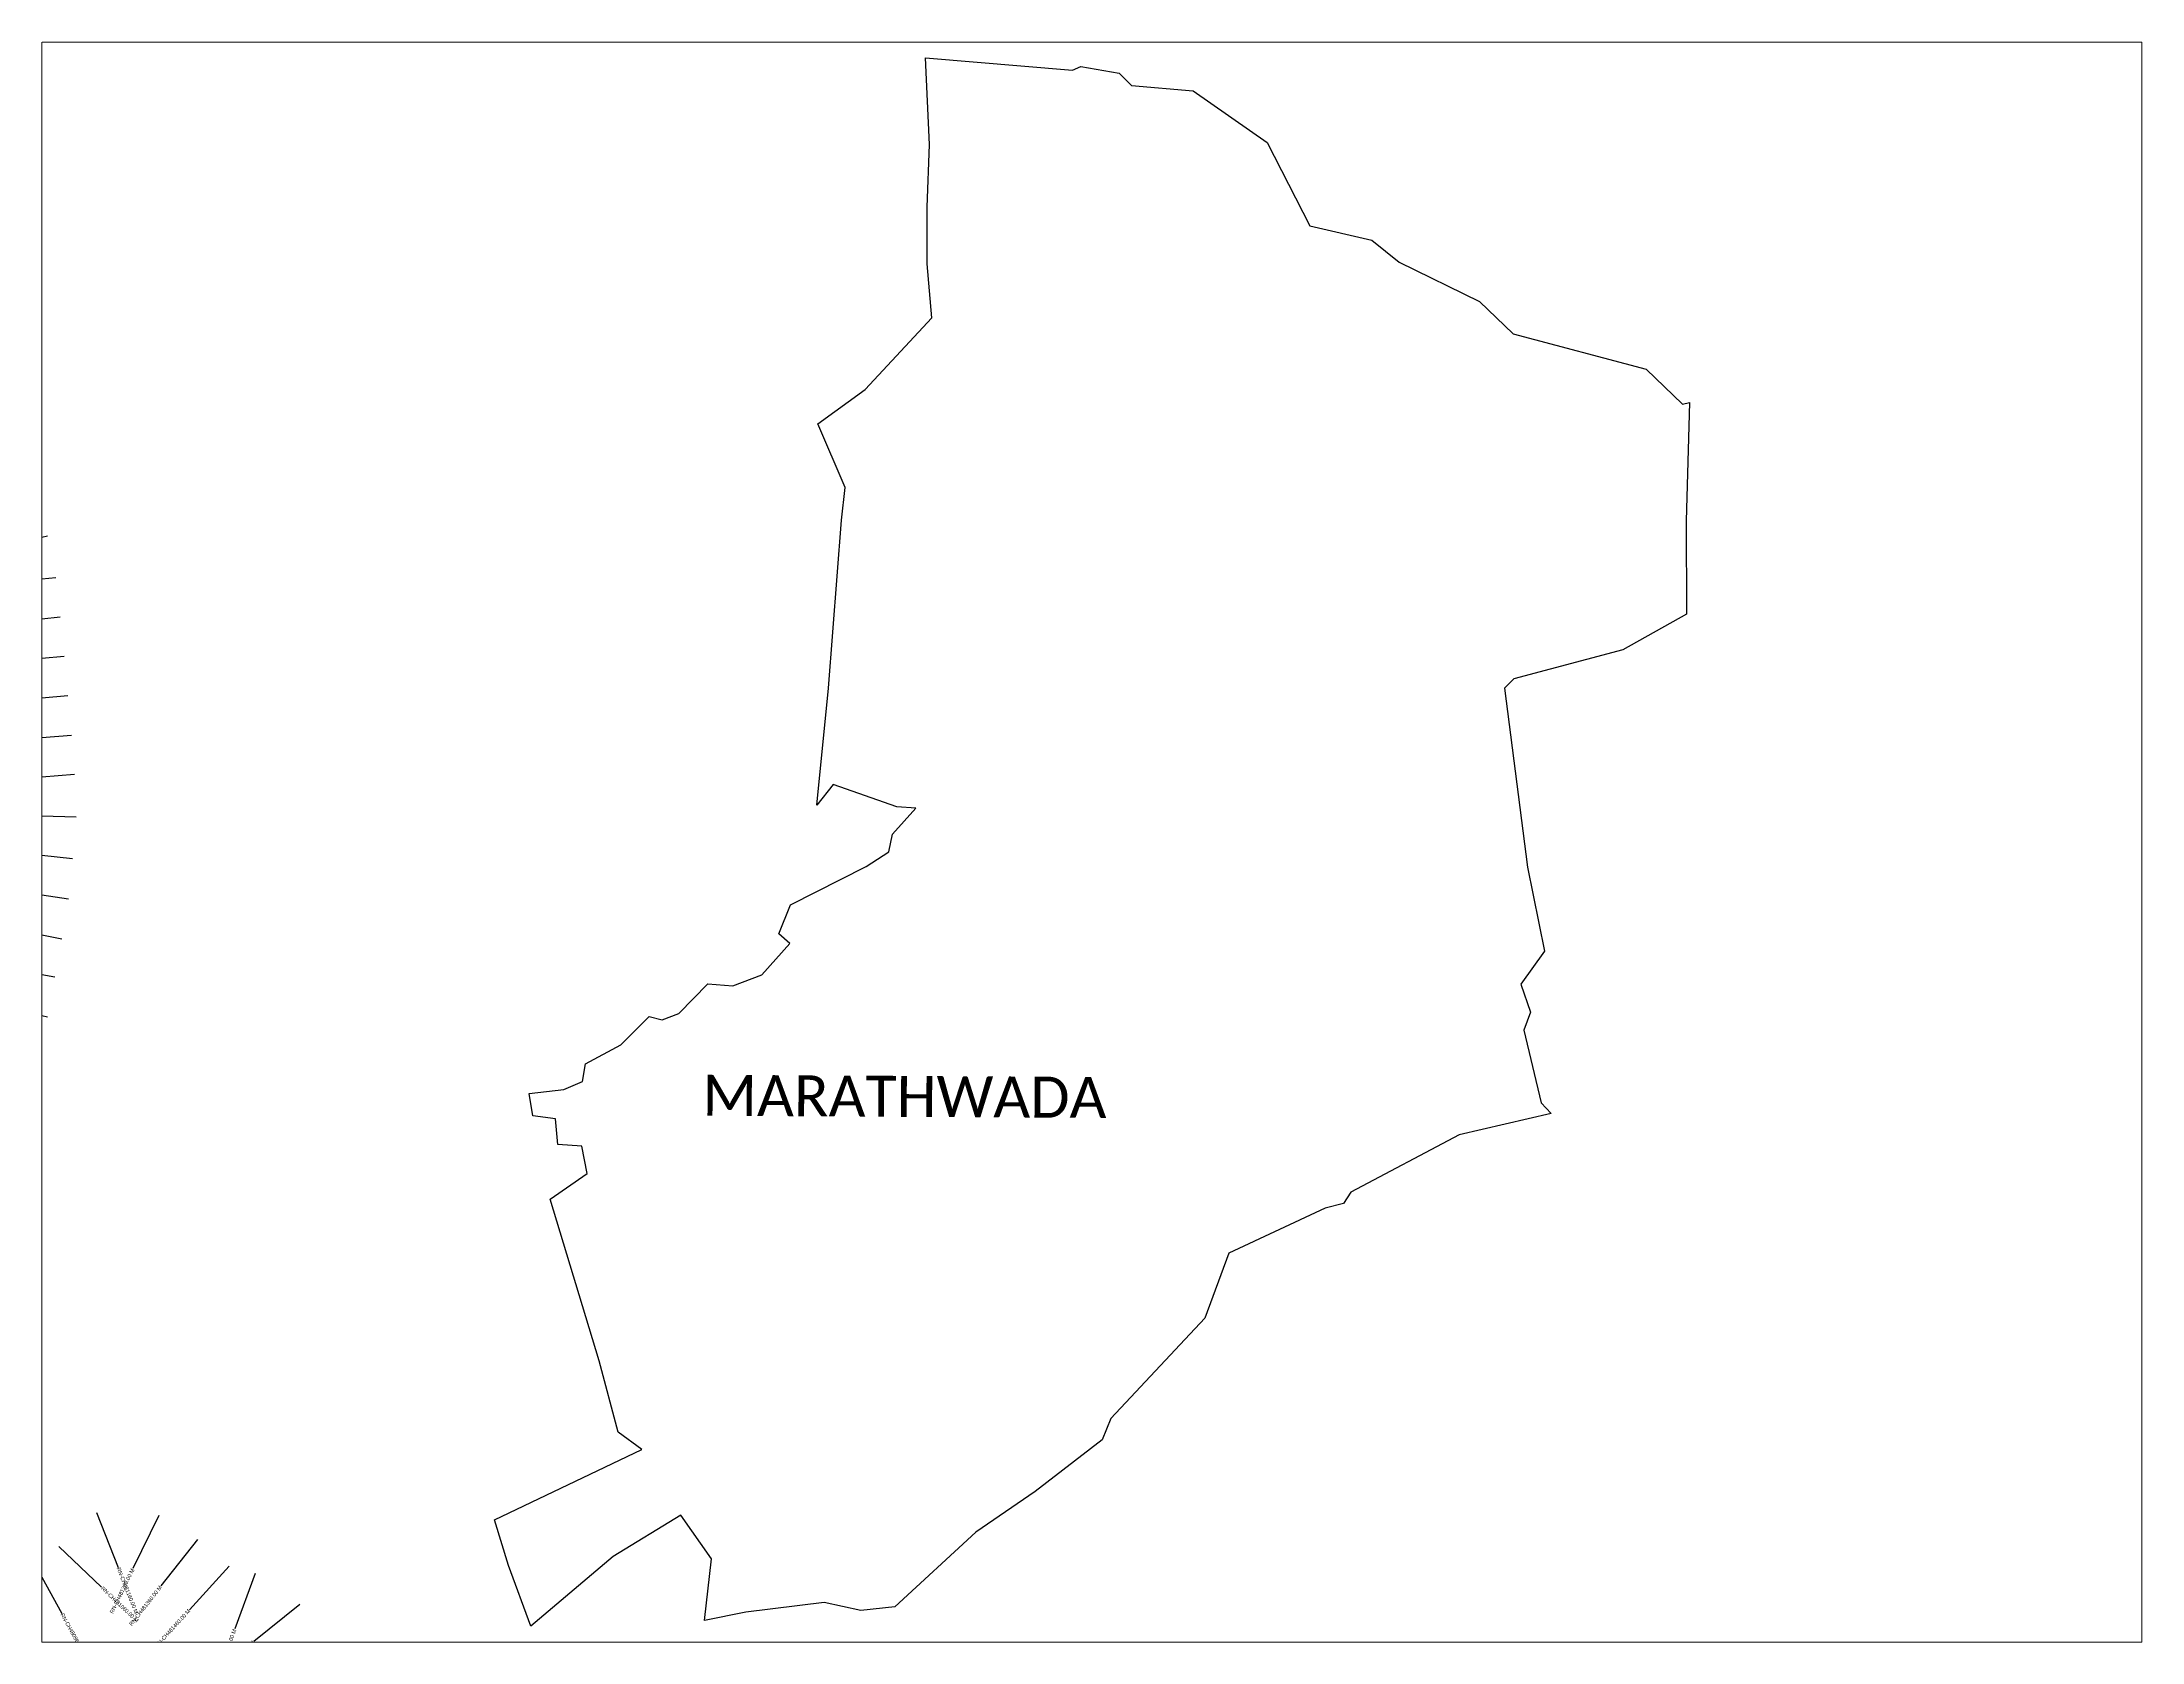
# Paper-space layout 'Global Mapper Layout' of a CAD drawing. Header units: metres. Extents: x 0 to 10.5, y 0 to 8.
# The model-space entities are those that its viewports show. They can reach past a viewport. Long polylines and large blocks are cut down to what shows.
import ezdxf
from ezdxf.enums import TextEntityAlignment as Align

# ---------------------------------------------------------------- set-up
doc = ezdxf.new("R2010")
doc.units = ezdxf.units.M
doc.header["$MEASUREMENT"] = 0
for name, color, linetype in [('CS', 134, 'Continuous'), ('CSMark', 6, 'Continuous'), ('village', 7, 'Continuous'), ('VILLAGE NAME', 250, 'Continuous')]:
    doc.layers.add(name, color=color, linetype=linetype)

msp = doc.modelspace()

# ---------------------------------------------------------------- linework, layer by layer
at = {"layer": 'CS'}
for p, q in [((313512.4, 1904329.9), (313366, 1904297.2)), ((313533.8, 1904231.3), (313387, 1904200.4)), ((313554.9, 1904126.2), (313405.8, 1904109.6)), ((313565.8, 1904025.8), (313416.5, 1904011.1)), ((313575.5, 1903926.2), (313426.2, 1903911.6)), ((313585.2, 1903826.6), (313435.8, 1903812.2)), ((313594.2, 1903725.6), (313444.6, 1903714)), ((313602.4, 1903626.6), (313453, 1903613.7)), ((313606.4, 1903518.1), (313456.5, 1903522.7)), ((313596.9, 1903412.4), (313447.9, 1903429.3)), ((313587.2, 1903310), (313438.9, 1903332.6)), ((313570.3, 1903208.3), (313423.1, 1903237.1)), ((313551.9, 1903112.1), (313403.9, 1903136.8)), ((313533.3, 1903010.8), (313386.5, 1903041.4)), ((313505.9, 1902908.8), (313361.8, 1902950.4)), ((313658, 1901753), (313713.2, 1901613.5)), ((313816, 1901745.5), (313750.5, 1901610.6)), ((313914.1, 1901684.3), (313821.5, 1901566.2)), ((313497.6, 1901628.2), (313569.9, 1901496.7)), ((313562.2, 1901666.4), (313671, 1901563.1)), ((313995.1, 1901616.6), (313893.9, 1901505.8)), ((314060.9, 1901597.9), (314009.1, 1901457.2)), ((314174.5, 1901519.2), (314057.5, 1901425.3))]:
    msp.add_line(p, q, dxfattribs=at)
at = {"layer": 'village', "color": 18}
msp.add_polyline3d([(315219.7, 1901635.2, 0), (315141.2, 1901745.7, 0), (314969.4, 1901641, 0), (314760.8, 1901463.8, 0), (314704.3, 1901618.2, 0), (314668.6, 1901734.2, 0), (315042.3, 1901912.7, 0), (314982.6, 1901956.5, 0), (314933.8, 1902138, 0), (314809.9, 1902548.1, 0), (314903.6, 1902613.9, 0), (314890, 1902682.6, 0), (314829.3, 1902687.2, 0), (314823.1, 1902752, 0), (314765.7, 1902759.5, 0), (314756.4, 1902816.9, 0), (314844.4, 1902826.4, 0), (314891.8, 1902847.3, 0), (314899.2, 1902891.7, 0), (314988.9, 1902939.9, 0), (315061, 1903012.2, 0), (315094.5, 1903003.8, 0), (315136.3, 1903019.6, 0), (315210.3, 1903094.9, 0), (315274, 1903089.6, 0), (315347.5, 1903118.3, 0), (315418.7, 1903197.6, 0), (315390.5, 1903222.3, 0), (315419.7, 1903295.4, 0), (315612, 1903392.6, 0), (315669.6, 1903430.4, 0), (315679, 1903475.1, 0), (315738, 1903541.1, 0), (315690.3, 1903544.1, 0), (315528.7, 1903601.4, 0), (315486.9, 1903548.7, 0), (315516.6, 1903845.6, 0), (315549.3, 1904272.1, 0), (315558.9, 1904355.6, 0), (315489.7, 1904517.3, 0), (315609.2, 1904604, 0), (315778.8, 1904785.8, 0), (315766.8, 1904923, 0), (315767, 1905067.3, 0), (315773, 1905225.9, 0), (315763.2, 1905446.5, 0), (316136, 1905415, 0), (316156.9, 1905424.5, 0), (316254.9, 1905407, 0), (316285.9, 1905376, 0), (316442.8, 1905362.3, 0), (316630.4, 1905231.2, 0), (316738.2, 1905019.7, 0), (316895.8, 1904983.1, 0), (316965.4, 1904927.4, 0), (317169.6, 1904827.4, 0), (317255.2, 1904745.7, 0), (317592.6, 1904655.3, 0), (317685.1, 1904566.8, 0), (317702.4, 1904570.9, 0), (317694.2, 1904270.9, 0), (317695.1, 1904033.9, 0), (317533.2, 1903943.5, 0), (317256.9, 1903869.2, 0), (317232.8, 1903845.4, 0), (317291.6, 1903391, 0), (317334.1, 1903178.2, 0), (317274.4, 1903094.6, 0), (317298.9, 1903023.3, 0), (317282.2, 1902977.4, 0), (317325.8, 1902792.5, 0), (317351.5, 1902765.5, 0), (317117.8, 1902711.5, 0), (316842.6, 1902565.9, 0), (316823.7, 1902537.2, 0), (316777.9, 1902525.2, 0), (316532.9, 1902411.5, 0), (316472, 1902246.5, 0), (316233, 1901991.4, 0), (316211.5, 1901937.6, 0), (316041, 1901806.5, 0), (315890.4, 1901702.7, 0), (315685.2, 1901513.5, 0), (315598.9, 1901503.7, 0), (315505.8, 1901524.6, 0), (315306.6, 1901499.9, 0), (315201.9, 1901478.7, 0)], close=True, dxfattribs=at)
msp.add_polyline3d([(315219.7, 1901635.2, 0), (315141.2, 1901745.7, 0), (314969.4, 1901641, 0), (314760.8, 1901463.8, 0), (314704.3, 1901618.2, 0), (314668.6, 1901734.2, 0), (315042.3, 1901912.7, 0), (314982.6, 1901956.5, 0), (314933.8, 1902138, 0), (314809.9, 1902548.1, 0), (314903.6, 1902613.9, 0), (314890, 1902682.6, 0), (314829.3, 1902687.2, 0), (314823.1, 1902752, 0), (314765.7, 1902759.5, 0), (314756.4, 1902816.9, 0), (314844.4, 1902826.4, 0), (314891.8, 1902847.3, 0), (314899.2, 1902891.7, 0), (314988.9, 1902939.9, 0), (315061, 1903012.2, 0), (315094.5, 1903003.8, 0), (315136.3, 1903019.6, 0), (315210.3, 1903094.9, 0), (315274, 1903089.6, 0), (315347.5, 1903118.3, 0), (315418.7, 1903197.6, 0), (315390.5, 1903222.3, 0), (315419.7, 1903295.4, 0), (315612, 1903392.6, 0), (315669.6, 1903430.4, 0), (315679, 1903475.1, 0), (315738, 1903541.1, 0), (315690.3, 1903544.1, 0), (315528.7, 1903601.4, 0), (315486.9, 1903548.7, 0), (315516.6, 1903845.6, 0), (315549.3, 1904272.1, 0), (315558.9, 1904355.6, 0), (315489.7, 1904517.3, 0), (315609.2, 1904604, 0), (315778.8, 1904785.8, 0), (315766.8, 1904923, 0), (315767, 1905067.3, 0), (315773, 1905225.9, 0), (315763.2, 1905446.5, 0), (316136, 1905415, 0), (316156.9, 1905424.5, 0), (316254.9, 1905407, 0), (316285.9, 1905376, 0), (316442.8, 1905362.3, 0), (316630.4, 1905231.2, 0), (316738.2, 1905019.7, 0), (316895.8, 1904983.1, 0), (316965.4, 1904927.4, 0), (317169.6, 1904827.4, 0), (317255.2, 1904745.7, 0), (317592.6, 1904655.3, 0), (317685.1, 1904566.8, 0), (317702.4, 1904570.9, 0), (317694.2, 1904270.9, 0), (317695.1, 1904033.9, 0), (317533.2, 1903943.5, 0), (317256.9, 1903869.2, 0), (317232.8, 1903845.4, 0), (317291.6, 1903391, 0), (317334.1, 1903178.2, 0), (317274.4, 1903094.6, 0), (317298.9, 1903023.3, 0), (317282.2, 1902977.4, 0), (317325.8, 1902792.5, 0), (317351.5, 1902765.5, 0), (317117.8, 1902711.5, 0), (316842.6, 1902565.9, 0), (316823.7, 1902537.2, 0), (316777.9, 1902525.2, 0), (316532.9, 1902411.5, 0), (316472, 1902246.5, 0), (316233, 1901991.4, 0), (316211.5, 1901937.6, 0), (316041, 1901806.5, 0), (315890.4, 1901702.7, 0), (315685.2, 1901513.5, 0), (315598.9, 1901503.7, 0), (315505.8, 1901524.6, 0), (315306.6, 1901499.9, 0), (315201.9, 1901478.7, 0)], close=True, dxfattribs=at)

# ---------------------------------------------------------------- texts
at = {"layer": 'CSMark'}
for s, rotation, p in [('RN-CH481260.00 M', 64.1335, (313750.1, 1901609.7)), ('RN-CH481360.00 M', 51.8964, (313820.9, 1901565.4)), ('RN-CH481460.00 M', 47.587, (313893.3, 1901505.1)), ('RN-CH481660.00 M', 38.7331, (314056.7, 1901424.7)), ('RN-CH481560.00 M', 69.7698, (314008.7, 1901456.2))]:
    msp.add_text(s, height=10, rotation=rotation, dxfattribs=at).set_placement(p, align=Align.MIDDLE_RIGHT)
for s, rotation, p in [('RN-CH481160.00 M', 291.6288, (313713.6, 1901612.6)), ('RN-CH481060.00 M', 316.4878, (313671.8, 1901562.4)), ('RN-CH480960.00 M', 298.7982, (313570.4, 1901495.9))]:
    msp.add_text(s, height=10, rotation=rotation, dxfattribs=at).set_placement(p, align=Align.MIDDLE_LEFT)
at = {"layer": 'VILLAGE NAME', "insert": (315196.6, 1902864.2), "char_height": 104.042, "attachment_point": 1, "rotation": 359.6762}
msp.add_mtext_dynamic_manual_height_columns('{\\fCalibri|b0|i0|c0|p34;MARATHWADA}', width=1856.633, gutter_width=520.2, heights=[0], dxfattribs=at)

psp = doc.layouts.new('Global Mapper Layout')

# ---------------------------------------------------------------- viewports
at = {"layer": '0'}
psp.add_viewport(center=(5.25, 4), size=(10.5, 8), view_center_point=(316185.522, 1903455.168), view_height=4062.40072, dxfattribs=at)

doc.saveas('drawing.dxf')
